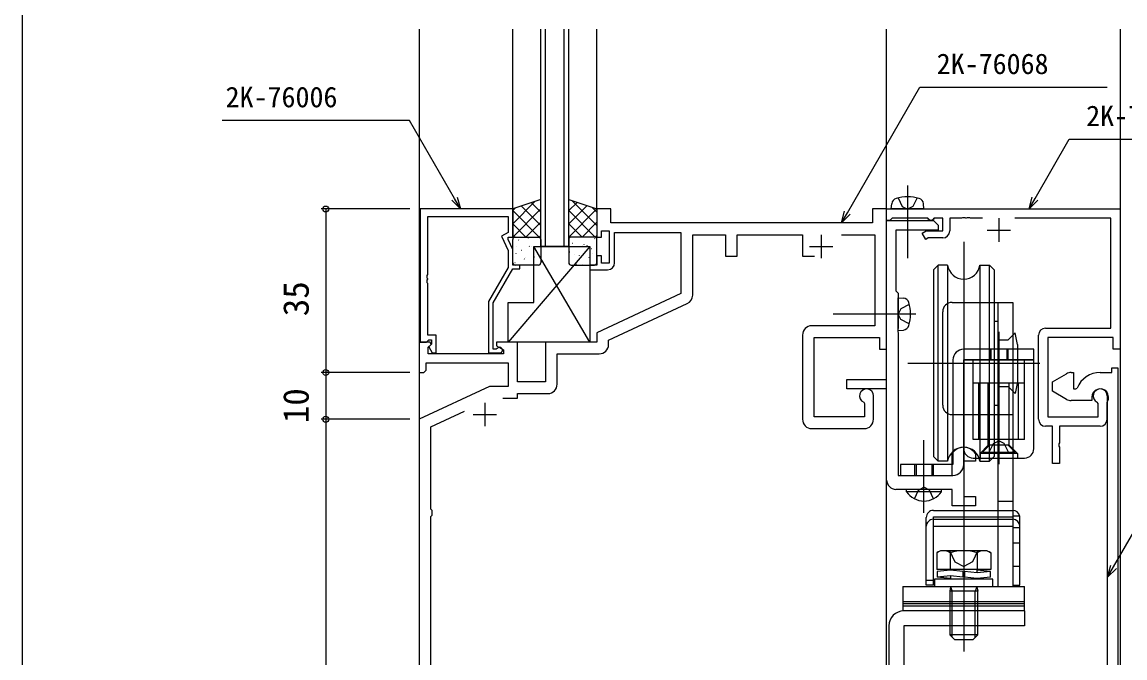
# Model space of a CAD drawing. Units: millimetres, scale not verified. Extents: x -437 to 438, y -681 to 679.
# Drawn here: x -436.7 to -200.7, y 387.7 to 523.8 of the extents above; entities that cross this region are included whole.
import ezdxf
from ezdxf.enums import TextEntityAlignment as Align

# ---------------------------------------------------------------- set-up
doc = ezdxf.new("R2010")
doc.units = ezdxf.units.MM
doc.header["$LTSCALE"] = 4
for name, color, linetype in [('0-2_YKK_11', 7, 'Continuous'), ('0-3_YKK_12', 2, 'Continuous'), ('0-4_YKK_13', 4, 'Continuous'), ('0-6_YKK_D', 6, 'Continuous'), ('0-7_YKK_ZWAK', 7, 'Continuous')]:
    doc.layers.add(name, color=color, linetype=linetype)
doc.styles.add('ＭＳ ゴシック', font='')
doc.styles.get('ＭＳ ゴシック').set_extended_font_data('MS Gothic')

msp = doc.modelspace()

# ---------------------------------------------------------------- linework, layer by layer
at = {"layer": '0-2_YKK_11'}
for p, q in [((-241.7, 481.6), (-241.5, 481.8)), ((-227.7, 481.8), (-227.7, 476.8)), ((-230.2, 479.3), (-225.2, 479.3)), ((-265.7, 478.3), (-265.7, 473.3)), ((-268.2, 475.8), (-263.2, 475.8)), ((-269.7, 456.8), (-269.7, 438.8)), ((-219.2, 438.8), (-219.2, 456.8)), ((-254.5, 438.8), (-254.5, 443.8)), ((-204.5, 443.8), (-204.5, 438.8)), ((-337.7, 442.3), (-337.7, 437.3)), ((-340.2, 439.8), (-335.2, 439.8)), ((-267.7, 436.8), (-256.5, 436.8))]:
    msp.add_line(p, q, dxfattribs=at)
for points in [[(-351.5, 483.8), (-351.5, 455.3), (-350.17, 455.3), (-349.87, 455.6), (-349.67, 455.8), (-349.1, 455.8), (-349.1, 454.874), (-349.674, 454.3), (-348.923, 453), (-348.1, 453), (-348.1, 456.8), (-349.87, 456.8), (-349.87, 467.842), (-349.99, 468.025), (-349.99, 468.575), (-349.87, 468.758), (-349.87, 468.842), (-349.99, 469.025), (-349.99, 469.575), (-349.87, 469.758), (-349.87, 482.17), (-332.7, 482.17), (-332.7, 478.8), (-334.12, 477.98), (-332.7, 474.934), (-332.7, 471.268), (-336.9, 463.993), (-336.9, 453), (-334.5, 453)], [(-334.999, 453.933), (-335.248, 453.8), (-335.9, 453.8), (-335.9, 463.725), (-331.7, 471), (-330.2, 471), (-330.2, 471.8), (-331.7, 471.8), (-331.7, 475.155), (-332.7, 477.3), (-332.7, 477.8), (-331.7, 477.8), (-331.7, 483.8), (-351.5, 483.8)], [(-256.608, 442.429), (-256.43, 442.155), (-256.43, 439.3), (-267.2, 439.3), (-267.2, 456.3), (-253.2, 456.3), (-253.2, 453.8), (-251.7, 453.8), (-251.7, 483.8), (-254.7, 483.8), (-254.7, 480.8), (-310.7, 480.8), (-310.7, 483.8), (-313.7, 483.8), (-313.7, 477.8), (-312.7, 477.8), (-312.7, 479.1), (-311.1, 479.1), (-311.1, 472.2), (-312.7, 472.2), (-312.7, 473.8), (-313.7, 473.8), (-313.7, 471.8), (-315.2, 471.8), (-315.2, 470.8), (-311.4, 470.8)], [(-239.7, 477.6), (-242.798, 477.6), (-243.317, 477.3), (-244.067, 478.6), (-243.2, 479.1), (-239.7, 479.1), (-239.7, 481.8), (-241.5, 481.8), (-241.7, 481.6), (-242, 481.3), (-242.4, 481.3), (-242.7, 481.6), (-242.9, 481.8), (-250.5, 481.8), (-250.7, 481.6), (-251, 481.3), (-251.7, 481.3), (-251.7, 483.8), (-201.7, 483.8), (-201.7, 453.8), (-203.2, 453.8), (-203.2, 456.3), (-217.2, 456.3), (-217.2, 439.3), (-206.43, 439.3), (-206.43, 442.155), (-206.608, 442.429)], [(-231.16, 481.8), (-233.742, 481.8), (-233.925, 481.92), (-234.475, 481.92), (-234.658, 481.8), (-234.742, 481.8), (-234.925, 481.92), (-235.475, 481.92), (-235.658, 481.8), (-238.2, 481.8), (-238.2, 479.1)], [(-217.7, 458.3), (-203.7, 458.3), (-203.7, 481.8), (-224.24, 481.8)], [(-251.7, 447.3), (-251.7, 481.3), (-241.7, 481.3), (-240.7, 480.3), (-240.7, 479.3), (-249.7, 479.3), (-249.7, 466.3), (-249.2, 465.8), (-249.2, 461.758), (-249.32, 461.575), (-249.32, 461.025), (-249.2, 460.842), (-249.2, 458.258), (-249.32, 458.075), (-249.32, 457.525), (-249.2, 457.342), (-249.2, 426.8), (-237.7, 426.8), (-237.7, 431.365), (-237.644, 431.539)], [(-309.9, 472.3), (-309.9, 478.8), (-295.7, 478.8), (-295.7, 465.693), (-313.7, 457.3), (-313.7, 455.3), (-324.7, 455.3), (-324.7, 446.8), (-330.7, 446.8), (-330.7, 455.3), (-335.2, 455.3), (-335.2, 454.5), (-333.7, 453.634), (-333.7, 452.8), (-349.77, 452.8), (-349.77, 454.206), (-349.19, 454.786), (-349.4, 455.3), (-351.7, 455.3), (-351.7, 448.8), (-350.7, 448.8), (-350.2, 449.3), (-350.2, 450.87), (-332.7, 450.87), (-332.7, 445.8), (-336.688, 445.8), (-351.7, 438.8), (-351.7, 283.8)], [(-293.2, 465.375), (-293.2, 478.3), (-286.2, 478.3), (-286.2, 473.7), (-283.7, 473.7), (-283.7, 478.3), (-269.7, 478.3), (-269.7, 473.7), (-267.15, 473.7)], [(-261.351, 478.3), (-254.2, 478.3), (-254.2, 458.8), (-267.7, 458.8)], [(-311.2, 454.8), (-311.2, 455.707), (-294.355, 463.562)], [(-322.2, 446.3), (-322.2, 452.8), (-313.2, 452.8)], [(-213.201, 443.064), (-216.201, 444.796), (-216.201, 446.796), (-213.201, 448.529)], [(-212.201, 448.796), (-211.701, 448.796), (-211.701, 445.296), (-211.192, 445.296), (-210.914, 445.484)], [(-202.201, 449.796), (-202.201, 283.796), (-206.201, 283.796), (-206.201, 287.296), (-205.401, 287.296), (-205.201, 285.296), (-204.131, 285.296), (-204.131, 292.796), (-205.201, 292.796), (-205.401, 290.796), (-206.201, 290.796), (-206.201, 293.796), (-204.401, 293.796), (-204.401, 438.543), (-204.441, 438.693), (-204.446, 438.701), (-204.456, 438.719), (-204.461, 438.727), (-204.501, 438.877), (-204.501, 442.415), (-204.458, 442.569)], [(-206.001, 448.796), (-203.501, 448.796), (-203.501, 449.796), (-202.201, 449.796)], [(-251.7, 425.8), (-251.7, 445.3), (-260.2, 445.3), (-260.2, 447.3), (-251.7, 447.3)], [(-333.839, 443.3), (-330.7, 443.3), (-330.7, 444.3), (-324.2, 444.3)], [(-207.801, 443.496), (-207.801, 442.796), (-212.201, 442.796)], [(-334.03, 287.91), (-333.63, 287.421), (-333.63, 286.3), (-349.2, 286.3), (-349.2, 318.006), (-348.938, 318.304), (-348.938, 319.296), (-349.2, 319.594), (-349.2, 328.006), (-348.938, 328.304), (-348.938, 329.296), (-349.2, 329.594), (-349.2, 418.006), (-348.938, 418.304), (-348.938, 419.296), (-349.2, 419.594), (-349.2, 437.207), (-341.999, 440.565)], [(-206, 437.3), (-214.7, 437.3), (-214.7, 433.758), (-214.82, 433.575), (-214.82, 433.025), (-214.7, 432.842), (-214.7, 429.3), (-216.2, 429.3), (-216.2, 437.3), (-217.7, 437.3)], [(-232.756, 431.539), (-232.7, 431.365), (-232.7, 429.8), (-235.2, 429.8), (-235.2, 422.3), (-232.7, 422.3), (-232.7, 420.3), (-237.7, 420.3), (-237.7, 423.8), (-249.7, 423.8)]]:
    msp.add_lwpolyline(points, dxfattribs=at)
for centre, radius, start, end in [((-239.7, 479.1), 1.5, 270.00001, 359.99999), ((-311.4, 472.3), 1.5, 270.00001, 359.99999), ((-295.2, 465.375), 2, 295, 0), ((-267.7, 456.8), 2, 90.00001, 179.99999), ((-217.7, 456.8), 1.5, 90.00001, 179.99999), ((-334.5, 453.6), 0.6, 270.00003, 146.25104), ((-313.2, 454.8), 2, 270.00001, 359.99999), ((-212.201, 446.796), 2, 89.99998, 120), ((-206.001, 443.496), 5.3, 89.99999, 157.9757), ((-324.2, 446.3), 2, 270.00001, 359.99999), ((-256, 443.8), 1.5, 0.00002, 246.07405), ((-206.001, 443.496), 1.8, 328.99728, 179.99999), ((-206, 443.8), 1.5, 0.00002, 246.07405), ((-212.201, 444.796), 2, 240, 270.00002), ((-267.7, 438.8), 2, 180.00001, 269.99999), ((-256.5, 438.8), 2, 270.00001, 359.99999), ((-217.7, 438.8), 1.5, 180.00001, 269.99999), ((-206, 438.8), 1.5, 270.00001, 359.99999), ((-235.2, 429.8), 3, 35.43096, 144.56904), ((-249.7, 425.8), 2, 180.00001, 269.99999)]:
    msp.add_arc(centre, radius, start, end, dxfattribs=at)
at = {"layer": '0-3_YKK_12'}
for p, q in [((-351.7, 522.3), (-351.7, 162.798)), ((-331.7, 483.799), (-331.7, 522.3)), ((-325.7, 475.8), (-325.7, 522.3)), ((-324.7, 475.8), (-324.7, 522.3)), ((-320.7, 475.8), (-320.7, 522.3)), ((-319.7, 475.8), (-319.7, 522.3)), ((-313.7, 483.8), (-313.7, 522.3)), ((-251.7, 356.8), (-251.7, 522.3)), ((-201.7, 522.3), (-201.7, 162.798)), ((-251.7, 483.8), (-201.7, 483.8)), ((-319.7, 475.8), (-325.7, 475.8))]:
    msp.add_line(p, q, dxfattribs=at)
at = {"layer": '0-4_YKK_13'}
for p, q in [((-247.2, 488.8), (-247.2, 473.3)), ((-331.7, 480.628), (-326.943, 485.386)), ((-331.7, 483.457), (-331.185, 483.972)), ((-331.7, 477.8), (-325.7, 483.8)), ((-325.7, 480.285), (-329.836, 484.421)), ((-325.7, 483.114), (-327.715, 485.128)), ((-319.704, 483.457), (-317.946, 485.214)), ((-319.704, 480.628), (-315.824, 484.508)), ((-319.704, 477.8), (-313.703, 483.801)), ((-313.7, 480.282), (-318.976, 485.558)), ((-313.7, 483.11), (-314.735, 484.145)), ((-250.7, 483.8), (-250.602, 484.919)), ((-243.7, 483.8), (-250.7, 483.8)), ((-243.7, 483.8), (-243.798, 484.919)), ((-326.043, 477.8), (-331.7, 483.457)), ((-314.047, 477.8), (-319.704, 483.457)), ((-328.872, 477.8), (-331.7, 480.628)), ((-328.872, 477.8), (-325.7, 480.972)), ((-316.875, 477.8), (-319.704, 480.628)), ((-316.875, 477.8), (-313.7, 480.975)), ((-331.7, 472.3), (-331.7, 477.3)), ((-331.2, 477.8), (-326.2, 477.8)), ((-330.462, 477.179), (-330.418, 477.155)), ((-329.07, 477.705), (-329.063, 477.698)), ((-328.386, 477.612), (-328.342, 477.588)), ((-326.043, 477.8), (-325.7, 478.143)), ((-325.7, 477.3), (-325.7, 472.3)), ((-319.704, 477.3), (-319.704, 472.3)), ((-314.2, 477.8), (-319.204, 477.8)), ((-314.165, 477.47), (-314.209, 477.446)), ((-314.047, 477.8), (-313.7, 478.147)), ((-313.7, 472.3), (-313.7, 477.3)), ((-235.2, 476.774), (-235.2, 396.883)), ((-315.2, 475.799), (-332.7, 455.3)), ((-330.889, 475.723), (-330.882, 475.715)), ((-329.819, 474.988), (-329.775, 474.964)), ((-328.171, 475.833), (-328.124, 475.745)), ((-327.794, 475.722), (-327.75, 475.698)), ((-315.2, 455.3), (-327.2, 475.799)), ((-327.128, 475.538), (-327.121, 475.53)), ((-325.718, 476.154), (-325.7, 476.145)), ((-319.501, 474.555), (-319.545, 474.531)), ((-318.91, 476.445), (-318.953, 476.421)), ((-316.833, 476.013), (-316.877, 475.989)), ((-316.513, 476.168), (-316.52, 476.161)), ((-315.767, 475.962), (-315.814, 475.874)), ((-314.808, 475.279), (-314.852, 475.255)), ((-331.253, 472.364), (-331.209, 472.34)), ((-331.061, 474.308), (-331.014, 474.22)), ((-329.228, 473.098), (-329.184, 473.074)), ((-328.914, 473.518), (-328.907, 473.51)), ((-327.151, 473.53), (-327.107, 473.506)), ((-318.455, 474.001), (-318.461, 473.993)), ((-317.476, 473.821), (-317.52, 473.797)), ((-315.4, 473.389), (-315.443, 473.365)), ((-314.694, 474.185), (-314.701, 474.178)), ((-326.2, 471.8), (-331.2, 471.8)), ((-319.204, 471.8), (-314.2, 471.8)), ((-318.067, 471.931), (-318.111, 471.907)), ((-316.669, 471.981), (-316.676, 471.973)), ((-240.7, 471.8), (-241.7, 470.8)), ((-241.7, 470.8), (-241.7, 430.8)), ((-240.7, 429.8), (-240.7, 471.8)), ((-238.664, 471.8), (-240.7, 471.8)), ((-238.664, 471.8), (-238.664, 463.552)), ((-231.736, 471.8), (-229.7, 471.8)), ((-231.736, 471.8), (-231.736, 463.8)), ((-229.7, 471.8), (-228.7, 470.8)), ((-229.7, 463.8), (-229.7, 471.8)), ((-228.7, 470.8), (-228.7, 463.8)), ((-249.2, 464.8), (-248.081, 464.702)), ((-249.2, 457.8), (-249.2, 464.8)), ((-238.664, 463.552), (-238.664, 440.048)), ((-237.7, 463.8), (-224.7, 463.8)), ((-231.736, 463.8), (-231.736, 439.8)), ((-229.7, 439.8), (-229.7, 463.8)), ((-228.7, 463.8), (-228.7, 439.8)), ((-227.9, 463.8), (-227.9, 439.8)), ((-224.7, 463.8), (-224.7, 403)), ((-245.447, 461.3), (-263.126, 461.3)), ((-239.7, 441.8), (-239.7, 461.8)), ((-249.2, 457.8), (-248.081, 457.898)), ((-228.7, 459.8), (-227.9, 459.8)), ((-227.9, 455.8), (-225.7, 455.8)), ((-227.7, 457.496), (-227.7, 429.224)), ((-227.7, 457.496), (-227.7, 447.499)), ((-224.7, 456.8), (-225.7, 455.8)), ((-224.2, 457.3), (-224.7, 456.8)), ((-223.7, 454.8), (-224.2, 457.3)), ((-220.2, 453.8), (-235.2, 453.8)), ((-229.7, 453.8), (-229.7, 451.5)), ((-229.4, 453.8), (-229.4, 451.5)), ((-226, 453.8), (-226, 451.5)), ((-225.7, 451.5), (-225.7, 453.8)), ((-247.15, 450.8), (-218.878, 450.8)), ((-235.2, 451.5), (-235.2, 432.5)), ((-220.2, 451.5), (-235.2, 451.5)), ((-233.2, 434.5), (-233.2, 451.5)), ((-222.2, 434.5), (-222.2, 451.5)), ((-220.2, 432.5), (-220.2, 451.5)), ((-222.2, 446.5), (-233.2, 446.5)), ((-231.95, 434.5), (-231.95, 446.5)), ((-229.95, 433.25), (-229.95, 446.5)), ((-225.45, 433.25), (-225.45, 446.5)), ((-223.45, 434.5), (-223.45, 446.5)), ((-227.9, 445.8), (-225.7, 445.8)), ((-224.7, 444.8), (-225.7, 445.8)), ((-224.2, 444.3), (-224.7, 444.8)), ((-228.7, 441.8), (-227.9, 441.8)), ((-238.664, 440.048), (-238.664, 429.8)), ((-237.7, 439.8), (-224.7, 439.8)), ((-231.736, 439.8), (-231.736, 429.8)), ((-229.7, 429.8), (-229.7, 439.8)), ((-228.7, 439.8), (-228.7, 430.8)), ((-227.9, 439.8), (-227.9, 403)), ((-243.7, 418.8), (-243.7, 434.3)), ((-222.2, 434.5), (-233.2, 434.5)), ((-229.95, 433.25), (-231.7, 431.5)), ((-231.2, 431.75), (-229.7, 433.25)), ((-225.45, 433.25), (-229.95, 433.25)), ((-225.45, 433.25), (-223.7, 431.5)), ((-240.7, 429.8), (-241.7, 430.8)), ((-238.664, 429.8), (-240.7, 429.8)), ((-233.2, 430.5), (-222.2, 430.5)), ((-231.736, 429.8), (-229.7, 429.8)), ((-231.7, 431.5), (-231.7, 430.5)), ((-223.7, 431.5), (-231.7, 431.5)), ((-229.7, 429.8), (-228.7, 430.8)), ((-223.7, 431.5), (-223.7, 430.5)), ((-245.7, 429.1), (-245.7, 426.8)), ((-245.4, 429.1), (-245.4, 426.8)), ((-242, 429.1), (-242, 426.8)), ((-241.7, 426.8), (-241.7, 429.1)), ((-239.95, 423.8), (-247.45, 423.8)), ((-239.95, 423.291), (-239.95, 423.8)), ((-227.9, 421.3), (-224.7, 421.3)), ((-241.7, 419.3), (-227.9, 419.3)), ((-241.7, 415.937), (-241.7, 417.89)), ((-241.7, 417.89), (-224.7, 417.89)), ((-227.9, 419.3), (-224.7, 419.3)), ((-224.7, 418.1), (-224.7, 403.3)), ((-224.7, 418.1), (-223.2, 418.1)), ((-223.2, 403.3), (-223.2, 418.1)), ((-241.7, 417.395), (-227.9, 417.395)), ((-241.7, 403.3), (-241.7, 415.937)), ((-241.7, 415.937), (-227.9, 415.937)), ((-227.9, 417.395), (-224.7, 417.395)), ((-227.9, 415.937), (-224.7, 415.937)), ((-223.2, 415.6), (-224.7, 415.6)), ((-235.2, 413.5), (-235.2, 389.089)), ((-240.2, 410.679), (-240.974, 410.232)), ((-230.2, 410.679), (-240.2, 410.679)), ((-230.2, 410.679), (-229.427, 410.232)), ((-223.2, 412.3), (-224.7, 412.3)), ((-240.974, 410.232), (-240.974, 406.679)), ((-238.087, 410.232), (-238.087, 406.679)), ((-232.313, 410.232), (-232.313, 406.679)), ((-229.427, 410.232), (-229.427, 406.679)), ((-229.427, 406.679), (-240.974, 406.679)), ((-240.9, 406.225), (-240.9, 405.009)), ((-238, 406.679), (-238, 406.528)), ((-235.39, 406.255), (-235.39, 405.039)), ((-235.01, 406.194), (-235.01, 404.978)), ((-232.4, 406.679), (-232.4, 405.921)), ((-232.35, 406.529), (-232.4, 406.528)), ((-229.5, 406.225), (-232.35, 406.529)), ((-229.5, 405.009), (-229.5, 406.225)), ((-223.2, 407.3), (-224.7, 407.3)), ((-241.7, 404.3), (-243.2, 404.3)), ((-238.05, 404.705), (-240.9, 405.009)), ((-238.05, 404.705), (-238, 404.705)), ((-238, 405.312), (-238, 404.6)), ((-232.4, 404.705), (-232.4, 404.6)), ((-248.2, 403), (-248.2, 399.8)), ((-248.2, 403), (-222.2, 403)), ((-238, 402.919), (-238.2, 401.979)), ((-238.2, 401.979), (-238.2, 394.6)), ((-232.2, 401.979), (-238.2, 401.979)), ((-238, 403), (-238, 402.919)), ((-238, 402.919), (-237.66, 401.979)), ((-237.66, 394.6), (-237.66, 401.979)), ((-232.4, 402.919), (-232.74, 401.979)), ((-232.74, 394.6), (-232.74, 401.979)), ((-232.4, 403), (-232.4, 402.919)), ((-232.4, 402.919), (-232.2, 401.979)), ((-232.2, 394.6), (-232.2, 401.979)), ((-224.7, 403.3), (-223.2, 403.3)), ((-222.2, 399.8), (-222.2, 403)), ((-248.2, 399.8), (-222.2, 399.8)), ((-248.2, 399.8), (-248.2, 399.3)), ((-248.2, 399.8), (-222.2, 399.8)), ((-248.2, 399.3), (-248.2, 398.3)), ((-222.2, 399.3), (-248.2, 399.3)), ((-222.2, 399.3), (-222.2, 399.8)), ((-222.2, 398.3), (-222.2, 399.3)), ((-222.2, 398.8), (-248.2, 398.8)), ((-248.2, 398.3), (-248.2, 397.8)), ((-222.2, 397.8), (-248.2, 397.8)), ((-222.2, 397.8), (-247.999, 397.8)), ((-222.2, 397.8), (-222.2, 398.3)), ((-222.2, 397.8), (-222.2, 394.6)), ((-251.199, 394.6), (-251.202, 360)), ((-247.999, 394.6), (-248.002, 360)), ((-222.2, 394.6), (-247.999, 394.6)), ((-238.2, 394.6), (-238.2, 392.679)), ((-237.66, 392.679), (-237.66, 394.6)), ((-232.74, 392.679), (-232.74, 394.6)), ((-232.2, 392.679), (-232.2, 394.6)), ((-232.2, 392.679), (-238.2, 392.679)), ((-238.2, 392.679), (-237.2, 391.679)), ((-237.66, 392.139), (-237.66, 392.679)), ((-232.2, 392.679), (-233.2, 391.679)), ((-232.74, 392.139), (-232.74, 392.679)), ((-237.2, 391.679), (-233.2, 391.679))]:
    msp.add_line(p, q, dxfattribs=at)
for points in [[(-249.25, 486.163), (-248.345, 484.348), (-247.2, 483.739)], [(-245.15, 486.163), (-246.055, 484.348), (-247.2, 483.739)], [(-246.837, 463.35), (-248.652, 462.445), (-249.261, 461.3)], [(-246.837, 459.25), (-248.652, 460.155), (-249.261, 461.3)], [(-235.2, 429.1), (-235.2, 451.5), (-220.2, 451.5), (-220.2, 453.8)], [(-223.7, 454.8), (-223.7, 446.8), (-224.2, 444.3)], [(-237.5, 451.5), (-237.5, 429.1), (-248.7, 429.1), (-248.7, 426.8), (-237.5, 426.8)], [(-231.2, 431.75), (-224.2, 431.75), (-225.7, 433.25), (-229.7, 433.25)], [(-229.75, 431.75), (-228.845, 433.606), (-227.7, 434.214)], [(-225.65, 431.75), (-226.555, 433.606), (-227.7, 434.214)], [(-239.95, 423.291), (-247.45, 423.291), (-247.45, 423.8)], [(-245.75, 421.791), (-244.845, 423.646), (-243.7, 424.255)], [(-241.65, 421.791), (-242.555, 423.646), (-243.7, 424.255)], [(-241.7, 403.3), (-243.2, 403.3), (-243.2, 417.8)], [(-238.25, 410.681), (-237.1, 408.323), (-235.2, 407.313)], [(-232.15, 410.681), (-233.3, 408.323), (-235.2, 407.313)], [(-235.39, 406.255), (-238.05, 406.529), (-240.9, 406.225)], [(-229.5, 406.225), (-232.35, 405.921), (-235.01, 406.194)], [(-235.39, 405.039), (-238.05, 405.313), (-240.9, 405.009)], [(-229.5, 405.009), (-232.35, 404.705), (-235.01, 404.978)]]:
    msp.add_lwpolyline(points, dxfattribs=at)
for points in [[(-325.7, 485.8), (-331.7, 483.8), (-331.7, 477.8), (-325.7, 477.8)], [(-319.704, 485.8), (-313.7, 483.8), (-313.7, 477.8), (-319.704, 477.8)], [(-327.2, 475.799), (-315.2, 475.799), (-315.2, 455.3), (-332.7, 455.3), (-332.7, 463.8), (-327.2, 463.8)], [(-241.45, 403), (-228.95, 403), (-228.95, 404.6), (-241.45, 404.6)]]:
    msp.add_lwpolyline(points, close=True, dxfattribs=at)
for centre, radius, start, end in [((-247.2, 477.4), 9, 74.11915, 105.88085), ((-249.307, 484.806), 1.3, 105.88085, 175), ((-245.093, 484.806), 1.3, 5, 74.11915), ((-331.2, 477.3), 0.5, 90, 180), ((-326.2, 477.3), 0.5, 0, 90), ((-319.204, 477.3), 0.5, 90, 180), ((-314.2, 477.3), 0.5, 0, 90), ((-331.2, 472.3), 0.5, 180, 270), ((-326.2, 472.3), 0.5, 270, 0), ((-319.204, 472.3), 0.5, 180, 270), ((-314.2, 472.3), 0.5, 270, 0), ((-235.2, 472.3), 3.5, 188.21321, 351.78679), ((-248.194, 463.407), 1.3, 15.88085, 85), ((-255.6, 461.3), 9, 344.11915, 15.88085), ((-237.7, 461.8), 2, 90, 180.0001), ((-248.194, 459.193), 1.3, 275, 344.11915), ((-235.2, 451.5), 2.3, 90, 180), ((-237.7, 441.8), 2, 180.0001, 270), ((-235.2, 429.3), 3.5, 8.21321, 171.78679), ((-233.2, 432.5), 2, 180, 270), ((-222.2, 432.5), 2, 270, 0), ((-237.5, 429.1), 2.3, 270, 359.99999), ((-243.7, 425.827), 4.527, 214.06671, 325.93329), ((-241.7, 417.8), 1.5, 90, 180.0001), ((-224.7, 417.8), 1.5, 11.53709, 90), ((-241.7, 415.895), 1.5, 90, 180.00011), ((-224.7, 415.895), 1.5, 0, 90), ((-239.53, 408.123), 2.556, 55.61708, 124.38292), ((-235.2, 401.125), 9.554, 72.41276, 107.58724), ((-230.87, 408.123), 2.556, 55.61708, 124.38292), ((-247.999, 394.6), 3.2, 90, 180)]:
    msp.add_arc(centre, radius, start, end, dxfattribs=at)
at = {"layer": '0-6_YKK_D'}
for p, q in [((-353.7, 483.8), (-372.7, 483.8)), ((-371.7, 483.8), (-371.7, 448.8)), ((-353.7, 448.8), (-372.7, 448.8)), ((-353.7, 448.8), (-372.7, 448.8)), ((-371.7, 448.8), (-371.7, 438.8)), ((-353.7, 438.8), (-372.7, 438.8)), ((-353.7, 438.8), (-372.7, 438.8)), ((-371.7, 438.8), (-371.7, 283.8))]:
    msp.add_line(p, q, dxfattribs=at)
for points in [[(-261.362, 480.8), (-260.087, 483.008), (-244.591, 509.848), (-204.512, 509.848)], [(-342.881, 483.8), (-344.156, 486.008), (-353.816, 502.741), (-393.895, 502.741)], [(-221.22, 483.8), (-219.945, 486.008), (-212.606, 498.719), (-172.528, 498.719)], [(-343.564, 486.35), (-342.881, 483.8), (-344.748, 485.667)], [(-219.353, 485.667), (-221.22, 483.8), (-220.537, 486.35)], [(-259.495, 482.667), (-261.362, 480.8), (-260.679, 483.35)], [(-204.401, 405.007), (-203.126, 407.216), (-196.253, 419.119), (-156.175, 419.119)], [(-202.534, 406.874), (-204.401, 405.007), (-203.718, 407.557)]]:
    msp.add_lwpolyline(points, dxfattribs=at)
for centre in [(-371.7, 483.8), (-371.7, 448.8), (-371.7, 448.8), (-371.7, 438.8), (-371.7, 438.8)]:
    msp.add_circle(centre, 0.637, dxfattribs=at)
at = {"layer": '0-7_YKK_ZWAK'}
msp.add_line((-436.7, 643.8), (-436.7, -681.2), dxfattribs=at)

# ---------------------------------------------------------------- texts
at = {"layer": '0-6_YKK_D', "style": 'ＭＳ ゴシック'}
for s, p in [('2K-76068', (-240.984, 511.348)), ('2K-76006', (-393.15, 504.241)), ('2K-76182', (-209, 500.219))]:
    msp.add_text(s, height=4.399, dxfattribs=at).set_placement(p, align=Align.BOTTOM_LEFT)
for s, p in [('35', (-373.7, 460.845)), ('10', (-373.7, 437.962))]:
    msp.add_text(s, height=5.499, rotation=90, dxfattribs=at).set_placement(p, align=Align.BOTTOM_LEFT)

doc.saveas('drawing.dxf')
